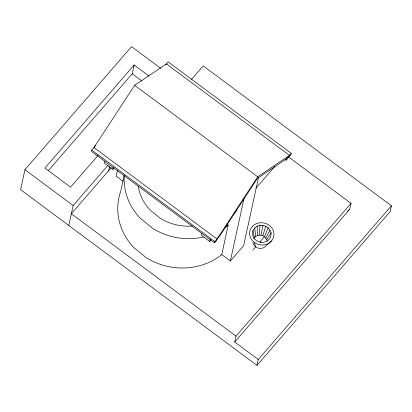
<?xml version="1.0" encoding="UTF-8"?>
<svg xmlns="http://www.w3.org/2000/svg" width="412" height="412" viewBox="0 0 412 412"><rect width="100%" height="100%" fill="white"/><g stroke="black" fill="none" stroke-linecap="round" stroke-linejoin="round"><path stroke-width="0.62" d="M253.694 238.491L255.667 236.333L259.138 235.149L260.013 225.189M259.138 235.149L261.028 235.221L262.933 225.302M160.778 68.34L131.552 46.618L24.952 169.703L20.6 189.664L256.98 365.382L390.118 211.65L391.4 205.779L203.214 65.889L191.261 79.691M68.794 225.493L73.145 205.531L108.001 165.284M95.862 145.338L91.747 150.081L91.464 151.389L214.528 242.874L216.743 240.32L217.026 239.017L257.696 176.774L289.456 155.386L166.386 63.901L134.626 85.289L93.962 147.532L217.026 239.017M104.597 161.169L104.195 163.013L112.8 169.409L114.062 167.952M108.732 170.594L109.628 166.484M48.415 170.537L132.206 73.789L134.127 64.983L149.041 76.066M112.8 169.409L113.331 166.978M117.415 170.517L116.189 176.135L123.183 181.337M124.223 175.208L120.68 191.446A62.413 56.841 12.3 0 0 133.926 247.674L146.327 257.732A62.413 56.841 12.3 0 0 221.759 254.611L230.365 261.012L243.631 245.686L258.473 177.629M201.55 233.269L201.154 235.092L209.76 241.489L211.026 240.031M209.76 241.489L210.3 239.017M214.528 242.874L214.817 241.566L220.065 235.504L257.32 178.489L286.417 158.893L291.222 153.341L168.158 61.857L165.629 64.777M221.759 254.611L228.155 225.261L227.146 224.504M236.57 209.61L236.303 210.846L234.196 213.277M230.365 261.012L243.976 198.569M256.98 365.382L258.262 359.511L234.737 342.027L236.014 336.156L351.024 203.363L288.565 156.936M285.099 159.434L286.129 160.201L286.417 158.893M291.222 153.341L290.939 154.649L286.129 160.201M234.737 342.027L349.742 209.234L351.024 203.363M267.249 241.18A7.272 6.623 12.3 0 0 266.765 239.485L264.489 236.668L262.856 235.741L265.755 226.106M268.284 227.542L264.489 236.668L260.065 241.777L261.023 242.488M265.822 237.945L269.994 230.179M266.765 239.485L271.317 232.631M134.127 64.983L44.862 168.055L70.57 187.166L98.03 155.458M111.219 167.72L71.353 213.751L236.014 336.156M255.888 188.227L274.845 166.34M252.741 250.233L255.641 246.886L254.353 242.441M258.262 359.511L391.4 205.779M271.446 241.025L265.802 246.041A7.272 6.623 12.3 0 1 258.175 248.127A7.272 6.623 12.3 0 1 252.88 242.374M347.553 211.186L349.742 209.234M261.028 235.221L262.856 235.741M132.206 73.789L141.975 81.051M134.626 85.289L257.696 176.774M91.747 150.081L214.817 241.566M24.952 169.703L73.145 205.531M252.87 230.287L254.328 237.513M254.729 227.759L255.667 236.333M257.186 225.905L257.309 235.53M228.155 225.261A62.413 56.841 12.3 0 1 225.199 227.47M203.332 237.049A62.413 56.841 12.3 0 1 152.728 228.377L140.327 218.319A62.413 56.841 12.3 0 1 124.285 175.419M192.291 226.034A48.786 44.429 12.3 0 1 160.062 218.149L150.37 210.29A48.786 44.429 12.3 0 1 138.236 186.332M252.144 226.677L250.542 229.144A12.236 11.145 12.3 0 0 261.764 245.037A12.236 11.145 12.3 0 0 273.063 229.999C269.618 222.104 257.83 220.126 252.144 226.677M254.425 238.754A9.311 8.477 12.3 0 0 270.354 237.43A9.311 8.477 12.3 0 0 260.605 225.369A9.311 8.477 12.3 0 0 254.425 238.754"/></g></svg>
